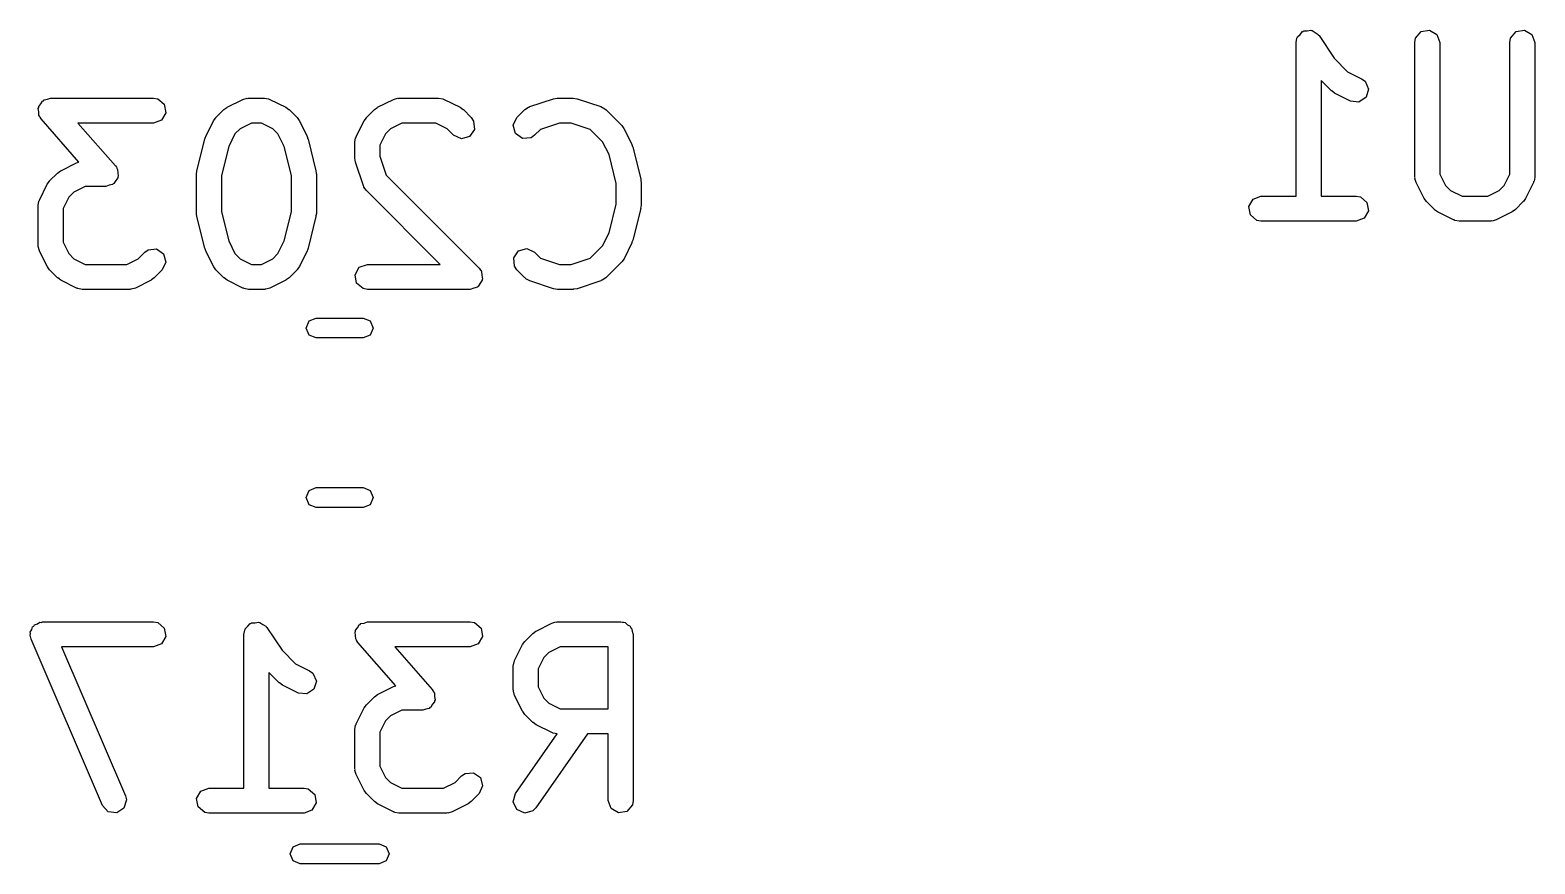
# Model space of a CAD drawing. Extents: x 109 to 192, y -153 to -42.
# Drawn here: x 171.62 to 180.67, y -86.53 to -81.52 of the extents above; entities that cross this region are included whole.
import ezdxf

# ---------------------------------------------------------------- set-up
doc = ezdxf.new("R2010")
doc.units = 0
doc.layers.add('BLACK', color=7, linetype='CONTINUOUS')

msp = doc.modelspace()

# ---------------------------------------------------------------- linework, layer by layer
at = {"layer": 'BLACK', "linetype": 'CONTINUOUS'}
for p, q in [((179.278, -81.5237), (179.3, -81.5223)), ((179.3, -81.5223), (179.321, -81.5185)), ((179.321, -81.5185), (179.325, -81.5207)), ((179.325, -81.5207), (179.329, -81.5204)), ((179.329, -81.5204), (179.347, -81.5333)), ((179.985, -81.5274), (180.035, -81.5185)), ((180.035, -81.5185), (180.08, -81.5442)), ((180.556, -81.5274), (180.607, -81.5185)), ((180.607, -81.5185), (180.651, -81.5442)), ((179.233, -81.5924), (179.238, -81.5667)), ((179.233, -82.5174), (179.233, -81.5924)), ((179.238, -81.5667), (179.24, -81.5634)), ((179.24, -81.5634), (179.241, -81.5591)), ((179.241, -81.5591), (179.257, -81.5441)), ((179.257, -81.5441), (179.271, -81.5274)), ((179.271, -81.5274), (179.275, -81.5267)), ((179.275, -81.5267), (179.278, -81.5237)), ((179.347, -81.5333), (179.366, -81.5442)), ((179.366, -81.5442), (179.367, -81.5482)), ((179.367, -81.5482), (179.371, -81.5508)), ((179.371, -81.5508), (179.462, -81.6875)), ((179.947, -81.5924), (179.952, -81.5667)), ((179.947, -82.4019), (179.947, -81.5924)), ((179.952, -81.5667), (179.985, -81.5274)), ((180.08, -81.5442), (180.097, -81.5924)), ((180.097, -81.5924), (180.097, -82.3842)), ((180.519, -81.5924), (180.523, -81.5667)), ((180.519, -82.3842), (180.519, -81.5924)), ((180.523, -81.5667), (180.556, -81.5274)), ((180.651, -81.5442), (180.669, -81.5924)), ((180.669, -81.5924), (180.669, -82.4019)), ((179.462, -81.6875), (179.543, -81.7688)), ((179.543, -81.7688), (179.627, -81.811)), ((179.446, -81.8835), (179.383, -81.8211)), ((179.383, -81.8211), (179.383, -82.5174)), ((179.447, -81.8842), (179.446, -81.8835)), ((179.465, -81.8976), (179.447, -81.8842)), ((179.627, -81.811), (179.648, -81.8265)), ((179.648, -81.8265), (179.669, -81.8736)), ((179.669, -81.8736), (179.654, -81.9228)), ((171.673, -81.9782), (171.686, -81.9624)), ((171.686, -81.9624), (171.696, -81.9449)), ((171.696, -81.9449), (171.701, -81.9429)), ((171.701, -81.9429), (171.705, -81.9382)), ((171.705, -81.9382), (171.725, -81.9343)), ((171.725, -81.9343), (171.744, -81.9274)), ((171.744, -81.9274), (172.363, -81.9274)), ((172.363, -81.9274), (172.389, -81.9319)), ((172.389, -81.9319), (172.428, -81.9649)), ((172.428, -81.9649), (172.437, -82.0154)), ((172.806, -81.9829), (172.901, -81.9353)), ((172.901, -81.9353), (172.926, -81.9279)), ((172.926, -81.9279), (172.93, -81.9289)), ((172.93, -81.9289), (172.934, -81.9274)), ((172.934, -81.9274), (173.03, -81.9274)), ((173.03, -81.9274), (173.055, -81.9319)), ((173.055, -81.9319), (173.059, -81.9348)), ((173.059, -81.9348), (173.063, -81.9353)), ((173.063, -81.9353), (173.158, -81.9829)), ((173.71, -81.9829), (173.806, -81.9353)), ((173.806, -81.9353), (173.831, -81.9279)), ((173.831, -81.9279), (173.835, -81.9289)), ((173.835, -81.9289), (173.839, -81.9274)), ((173.839, -81.9274), (174.077, -81.9274)), ((174.077, -81.9274), (174.103, -81.9319)), ((174.103, -81.9319), (174.106, -81.9348)), ((174.106, -81.9348), (174.111, -81.9353)), ((174.111, -81.9353), (174.206, -81.9829)), ((174.625, -81.9788), (174.768, -81.9312)), ((174.768, -81.9312), (174.79, -81.9279)), ((174.79, -81.9279), (174.792, -81.9274)), ((174.792, -81.9274), (174.887, -81.9274)), ((174.887, -81.9274), (174.909, -81.9313)), ((174.909, -81.9313), (174.91, -81.9312)), ((174.91, -81.9312), (175.053, -81.9788)), ((179.56, -81.9452), (179.465, -81.8976)), ((179.611, -81.951), (179.56, -81.9452)), ((179.654, -81.9228), (179.611, -81.951)), ((171.67, -81.9894), (171.673, -81.9842)), ((171.674, -82.0093), (171.67, -81.9894)), ((171.673, -81.9842), (171.673, -81.9782)), ((171.674, -82.0295), (171.674, -82.0093)), ((171.678, -82.0368), (171.674, -82.0295)), ((171.679, -82.0399), (171.678, -82.0368)), ((171.682, -82.0421), (171.679, -82.0399)), ((171.687, -82.0518), (171.682, -82.0421)), ((171.915, -82.312), (171.687, -82.0518)), ((172.411, -82.0598), (172.363, -82.0774)), ((172.437, -82.0154), (172.411, -82.0598)), ((172.677, -82.1593), (172.724, -82.0641)), ((172.724, -82.0641), (172.738, -82.0461)), ((172.738, -82.0446), (172.786, -81.997)), ((172.738, -82.0461), (172.738, -82.0446)), ((172.786, -81.997), (172.804, -81.9841)), ((172.804, -81.9841), (172.806, -81.9829)), ((173.158, -81.9829), (173.176, -81.9963)), ((173.176, -81.9963), (173.178, -81.997)), ((173.178, -81.997), (173.226, -82.0446)), ((173.226, -82.0446), (173.238, -82.063)), ((173.238, -82.063), (173.24, -82.0641)), ((173.24, -82.0641), (173.287, -82.1593)), ((173.582, -82.1593), (173.629, -82.0641)), ((173.629, -82.0641), (173.643, -82.0461)), ((173.643, -82.0446), (173.691, -81.997)), ((173.643, -82.0461), (173.643, -82.0446)), ((173.691, -81.997), (173.709, -81.9841)), ((173.709, -81.9841), (173.71, -81.9829)), ((174.206, -81.9829), (174.224, -81.9963)), ((174.224, -81.9963), (174.226, -81.997)), ((174.226, -81.997), (174.273, -82.0446)), ((174.273, -82.0446), (174.288, -82.0659)), ((174.526, -82.0911), (174.548, -82.0446)), ((174.548, -82.0446), (174.596, -81.997)), ((174.596, -81.997), (174.617, -81.982)), ((174.617, -81.982), (174.621, -81.9816)), ((174.621, -81.9816), (174.625, -81.9788)), ((175.053, -81.9788), (175.076, -81.9913)), ((175.076, -81.9913), (175.079, -81.9951)), ((175.079, -81.9951), (175.083, -81.997)), ((175.083, -81.997), (175.178, -82.0922)), ((172.363, -82.0774), (171.909, -82.0774)), ((171.909, -82.0774), (172.134, -82.3339)), ((172.853, -82.142), (172.815, -82.219)), ((172.884, -82.1116), (172.853, -82.142)), ((172.952, -82.0774), (172.884, -82.1116)), ((173.012, -82.0774), (172.952, -82.0774)), ((173.08, -82.1116), (173.012, -82.0774)), ((173.111, -82.142), (173.08, -82.1116)), ((173.149, -82.219), (173.111, -82.142)), ((173.758, -82.142), (173.724, -82.2106)), ((173.788, -82.1116), (173.758, -82.142)), ((173.857, -82.0774), (173.788, -82.1116)), ((174.06, -82.0774), (173.857, -82.0774)), ((174.128, -82.1116), (174.06, -82.0774)), ((174.167, -82.1507), (174.128, -82.1116)), ((174.214, -82.1723), (174.167, -82.1507)), ((174.293, -82.117), (174.263, -82.1591)), ((174.288, -82.0659), (174.293, -82.117)), ((174.54, -82.1406), (174.526, -82.0911)), ((174.582, -82.1701), (174.54, -82.1406)), ((174.654, -82.1507), (174.633, -82.1656)), ((174.689, -82.1156), (174.654, -82.1507)), ((174.804, -82.0774), (174.689, -82.1156)), ((174.875, -82.0774), (174.804, -82.0774)), ((174.989, -82.1156), (174.875, -82.0774)), ((175.063, -82.1897), (174.989, -82.1156)), ((175.178, -82.0922), (175.191, -82.1106)), ((175.191, -82.1106), (175.192, -82.1117)), ((175.192, -82.1117), (175.24, -82.2069)), ((172.624, -82.3651), (172.671, -82.1747)), ((172.671, -82.1747), (172.676, -82.1628)), ((172.676, -82.1628), (172.677, -82.1593)), ((172.815, -82.219), (172.771, -82.3926)), ((173.193, -82.3926), (173.149, -82.219)), ((173.287, -82.1593), (173.291, -82.1717)), ((173.291, -82.1717), (173.293, -82.1747)), ((173.293, -82.1747), (173.34, -82.3651)), ((173.574, -82.1929), (173.578, -82.1672)), ((173.574, -82.2881), (173.574, -82.1929)), ((173.578, -82.1672), (173.581, -82.1638)), ((173.581, -82.1638), (173.582, -82.1593)), ((173.724, -82.2106), (173.724, -82.2759)), ((174.263, -82.1591), (174.214, -82.1723)), ((174.633, -82.1656), (174.582, -82.1701)), ((175.102, -82.2667), (175.063, -82.1897)), ((175.24, -82.2069), (175.243, -82.2193)), ((175.243, -82.2193), (175.245, -82.2223)), ((175.245, -82.2223), (175.293, -82.4128)), ((171.806, -82.3639), (171.901, -82.3163)), ((171.901, -82.3163), (171.915, -82.312)), ((172.134, -82.3339), (172.14, -82.3436)), ((173.574, -82.2896), (173.574, -82.2881)), ((173.578, -82.3118), (173.574, -82.2896)), ((173.625, -82.4547), (173.578, -82.3118)), ((173.724, -82.2759), (173.762, -82.3904)), ((175.145, -82.4402), (175.102, -82.2667)), ((171.724, -82.445), (171.738, -82.427)), ((171.738, -82.4255), (171.786, -82.3779)), ((171.738, -82.427), (171.738, -82.4255)), ((171.786, -82.3779), (171.804, -82.3651)), ((171.804, -82.3651), (171.806, -82.3639)), ((172.136, -82.4233), (172.125, -82.4408)), ((172.148, -82.4075), (172.136, -82.4233)), ((172.14, -82.3436), (172.142, -82.3458)), ((172.142, -82.3458), (172.143, -82.3489)), ((172.143, -82.3489), (172.147, -82.3562)), ((172.147, -82.3562), (172.148, -82.3764)), ((172.148, -82.3764), (172.151, -82.3964)), ((172.151, -82.3964), (172.148, -82.4015)), ((172.148, -82.4015), (172.148, -82.4075)), ((172.621, -82.3833), (172.624, -82.3686)), ((172.621, -82.6214), (172.621, -82.3833)), ((172.624, -82.3686), (172.624, -82.3651)), ((172.771, -82.3926), (172.771, -82.6122)), ((173.193, -82.6122), (173.193, -82.3926)), ((173.34, -82.3651), (173.342, -82.3801)), ((173.342, -82.3801), (173.343, -82.3833)), ((173.343, -82.3833), (173.343, -82.6214)), ((173.762, -82.3904), (174.321, -82.9493)), ((175.293, -82.4128), (175.294, -82.4277)), ((179.949, -82.4061), (179.947, -82.4019)), ((179.948, -82.4105), (179.949, -82.4061)), ((179.955, -82.4354), (179.948, -82.4105)), ((180.097, -82.3842), (180.132, -82.4527)), ((180.485, -82.4527), (180.519, -82.3842)), ((180.669, -82.4019), (180.664, -82.4276)), ((171.677, -82.5403), (171.724, -82.445)), ((171.884, -82.4926), (171.853, -82.523)), ((171.952, -82.4583), (171.884, -82.4926)), ((172.077, -82.4583), (171.952, -82.4583)), ((172.096, -82.4514), (172.077, -82.4583)), ((172.116, -82.4475), (172.096, -82.4514)), ((172.12, -82.4428), (172.116, -82.4475)), ((172.125, -82.4408), (172.12, -82.4428)), ((173.628, -82.4582), (173.625, -82.4547)), ((173.628, -82.4626), (173.628, -82.4582)), ((173.643, -82.484), (173.628, -82.4626)), ((174.087, -82.9274), (173.643, -82.484)), ((175.145, -82.5646), (175.145, -82.4402)), ((175.294, -82.4277), (175.295, -82.431)), ((175.295, -82.431), (175.295, -82.5738)), ((178.974, -82.5349), (179.022, -82.5174)), ((179.022, -82.5174), (179.233, -82.5174)), ((179.383, -82.5174), (179.594, -82.5174)), ((179.594, -82.5174), (179.62, -82.5219)), ((180.003, -82.5307), (179.955, -82.4354)), ((180.132, -82.4527), (180.162, -82.4831)), ((180.162, -82.4831), (180.231, -82.5174)), ((180.231, -82.5174), (180.386, -82.5174)), ((180.386, -82.5174), (180.454, -82.4831)), ((180.454, -82.4831), (180.485, -82.4527)), ((180.661, -82.4354), (180.613, -82.5307)), ((180.664, -82.4276), (180.661, -82.431)), ((180.661, -82.431), (180.661, -82.4354)), ((171.669, -82.5738), (171.673, -82.5482)), ((171.669, -82.8119), (171.669, -82.5738)), ((171.673, -82.5482), (171.676, -82.5447)), ((171.676, -82.5447), (171.677, -82.5403)), ((171.853, -82.523), (171.819, -82.5915)), ((171.819, -82.5915), (171.819, -82.7942)), ((175.102, -82.7381), (175.145, -82.5646)), ((175.293, -82.592), (175.245, -82.7825)), ((175.295, -82.5738), (175.292, -82.5886)), ((175.292, -82.5886), (175.293, -82.592)), ((178.949, -82.5794), (178.974, -82.5349)), ((178.958, -82.6299), (178.949, -82.5794)), ((179.62, -82.5219), (179.659, -82.5549)), ((179.668, -82.6054), (179.642, -82.6498)), ((179.659, -82.5549), (179.668, -82.6054)), ((180.004, -82.5318), (180.003, -82.5307)), ((180.017, -82.5502), (180.004, -82.5318)), ((180.065, -82.5978), (180.017, -82.5502)), ((180.066, -82.5985), (180.065, -82.5978)), ((180.084, -82.6118), (180.066, -82.5985)), ((180.552, -82.5978), (180.533, -82.6107)), ((180.599, -82.5502), (180.552, -82.5978)), ((180.6, -82.5487), (180.599, -82.5502)), ((180.613, -82.5307), (180.6, -82.5487)), ((172.622, -82.6247), (172.621, -82.6214)), ((172.624, -82.6396), (172.622, -82.6247)), ((172.671, -82.8301), (172.624, -82.6396)), ((172.771, -82.6122), (172.815, -82.7857)), ((173.149, -82.7857), (173.193, -82.6122)), ((173.34, -82.6396), (173.293, -82.8301)), ((173.343, -82.6214), (173.34, -82.6362)), ((173.34, -82.6362), (173.34, -82.6396)), ((178.997, -82.6629), (178.958, -82.6299)), ((179.022, -82.6674), (178.997, -82.6629)), ((179.594, -82.6674), (179.022, -82.6674)), ((179.642, -82.6498), (179.594, -82.6674)), ((180.179, -82.6595), (180.084, -82.6118)), ((180.184, -82.66), (180.179, -82.6595)), ((180.187, -82.6629), (180.184, -82.66)), ((180.213, -82.6674), (180.187, -82.6629)), ((180.403, -82.6674), (180.213, -82.6674)), ((180.408, -82.6658), (180.403, -82.6674)), ((180.412, -82.6669), (180.408, -82.6658)), ((180.437, -82.6595), (180.412, -82.6669)), ((180.532, -82.6118), (180.437, -82.6595)), ((180.533, -82.6107), (180.532, -82.6118)), ((172.815, -82.7857), (172.853, -82.8627)), ((173.111, -82.8627), (173.149, -82.7857)), ((175.063, -82.8151), (175.102, -82.7381)), ((175.245, -82.7825), (175.24, -82.7943)), ((171.67, -82.8161), (171.669, -82.8119)), ((171.669, -82.8205), (171.67, -82.8161)), ((171.677, -82.8454), (171.669, -82.8205)), ((171.724, -82.9407), (171.677, -82.8454)), ((171.819, -82.7942), (171.853, -82.8627)), ((171.853, -82.8627), (171.884, -82.8931)), ((172.271, -82.8931), (172.31, -82.8541)), ((172.31, -82.8541), (172.331, -82.8392)), ((172.331, -82.8392), (172.382, -82.8347)), ((172.382, -82.8347), (172.424, -82.8641)), ((172.424, -82.8641), (172.438, -82.9137)), ((172.673, -82.833), (172.671, -82.8301)), ((172.677, -82.8454), (172.673, -82.833)), ((172.724, -82.9407), (172.677, -82.8454)), ((172.853, -82.8627), (172.884, -82.8931)), ((173.08, -82.8931), (173.111, -82.8627)), ((173.287, -82.8454), (173.24, -82.9407)), ((173.288, -82.8419), (173.287, -82.8454)), ((173.293, -82.8301), (173.288, -82.8419)), ((174.529, -82.8877), (174.558, -82.8457)), ((174.558, -82.8457), (174.608, -82.8324)), ((174.608, -82.8324), (174.654, -82.8541)), ((174.654, -82.8541), (174.689, -82.8892)), ((174.989, -82.8892), (175.063, -82.8151)), ((175.24, -82.7978), (175.192, -82.8931)), ((175.24, -82.7943), (175.24, -82.7978)), ((171.726, -82.9418), (171.724, -82.9407)), ((171.738, -82.9602), (171.726, -82.9418)), ((171.786, -83.0078), (171.738, -82.9602)), ((171.884, -82.8931), (171.952, -82.9274)), ((171.952, -82.9274), (172.202, -82.9274)), ((172.202, -82.9274), (172.271, -82.8931)), ((172.416, -82.9602), (172.368, -83.0078)), ((172.438, -82.9137), (172.416, -82.9602)), ((172.726, -82.9418), (172.724, -82.9407)), ((172.738, -82.9602), (172.726, -82.9418)), ((172.786, -83.0078), (172.738, -82.9602)), ((172.884, -82.8931), (172.952, -82.9274)), ((172.952, -82.9274), (173.012, -82.9274)), ((173.012, -82.9274), (173.08, -82.8931)), ((173.226, -82.9602), (173.178, -83.0078)), ((173.24, -82.9407), (173.226, -82.9587)), ((173.226, -82.9587), (173.226, -82.9602)), ((173.575, -82.9894), (173.6, -82.9449)), ((173.6, -82.9449), (173.649, -82.9274)), ((173.649, -82.9274), (174.087, -82.9274)), ((174.321, -82.9493), (174.33, -82.9628)), ((174.33, -82.9628), (174.333, -82.9649)), ((174.333, -82.9649), (174.333, -82.9669)), ((174.333, -82.9669), (174.336, -82.9707)), ((174.533, -82.9388), (174.529, -82.8877)), ((174.548, -82.9602), (174.533, -82.9388)), ((174.596, -83.0078), (174.548, -82.9602)), ((174.689, -82.8892), (174.804, -82.9274)), ((174.804, -82.9274), (174.875, -82.9274)), ((174.875, -82.9274), (174.989, -82.8892)), ((175.178, -82.9126), (175.083, -83.0078)), ((175.179, -82.9111), (175.178, -82.9126)), ((175.192, -82.8931), (175.179, -82.9111)), ((171.788, -83.0085), (171.786, -83.0078)), ((171.806, -83.0218), (171.788, -83.0085)), ((171.901, -83.0695), (171.806, -83.0218)), ((172.349, -83.0218), (172.254, -83.0695)), ((172.35, -83.0207), (172.349, -83.0218)), ((172.368, -83.0078), (172.35, -83.0207)), ((172.788, -83.0085), (172.786, -83.0078)), ((172.806, -83.0218), (172.788, -83.0085)), ((172.901, -83.0695), (172.806, -83.0218)), ((173.158, -83.0218), (173.063, -83.0695)), ((173.16, -83.0207), (173.158, -83.0218)), ((173.178, -83.0078), (173.16, -83.0207)), ((173.584, -83.0399), (173.575, -82.9894)), ((173.623, -83.0729), (173.584, -83.0399)), ((174.316, -83.0598), (174.313, -83.061)), ((174.327, -83.0403), (174.316, -83.0598)), ((174.34, -83.0218), (174.327, -83.0403)), ((174.336, -82.9707), (174.338, -82.9932)), ((174.338, -82.9932), (174.342, -83.0154)), ((174.342, -83.0154), (174.34, -83.0184)), ((174.34, -83.0184), (174.34, -83.0218)), ((174.6, -83.0097), (174.596, -83.0078)), ((174.602, -83.0135), (174.6, -83.0097)), ((174.625, -83.0259), (174.602, -83.0135)), ((174.768, -83.0735), (174.625, -83.0259)), ((175.053, -83.0259), (174.91, -83.0735)), ((175.057, -83.0231), (175.053, -83.0259)), ((175.061, -83.0227), (175.057, -83.0231)), ((175.083, -83.0078), (175.061, -83.0227)), ((171.905, -83.07), (171.901, -83.0695)), ((171.909, -83.0729), (171.905, -83.07)), ((171.934, -83.0774), (171.909, -83.0729)), ((172.22, -83.0774), (171.934, -83.0774)), ((172.224, -83.0758), (172.22, -83.0774)), ((172.229, -83.0769), (172.224, -83.0758)), ((172.254, -83.0695), (172.229, -83.0769)), ((172.905, -83.07), (172.901, -83.0695)), ((172.909, -83.0729), (172.905, -83.07)), ((172.934, -83.0774), (172.909, -83.0729)), ((173.03, -83.0774), (172.934, -83.0774)), ((173.034, -83.0758), (173.03, -83.0774)), ((173.038, -83.0769), (173.034, -83.0758)), ((173.063, -83.0695), (173.038, -83.0769)), ((173.649, -83.0774), (173.623, -83.0729)), ((174.268, -83.0774), (173.649, -83.0774)), ((174.289, -83.0697), (174.268, -83.0774)), ((174.311, -83.0638), (174.289, -83.0697)), ((174.313, -83.061), (174.311, -83.0638)), ((174.769, -83.0735), (174.768, -83.0735)), ((174.792, -83.0774), (174.769, -83.0735)), ((174.887, -83.0774), (174.792, -83.0774)), ((174.888, -83.0768), (174.887, -83.0774)), ((174.91, -83.0735), (174.888, -83.0768)), ((173.281, -83.31), (173.299, -83.2676)), ((173.299, -83.3524), (173.281, -83.31)), ((173.299, -83.2676), (173.341, -83.25)), ((173.341, -83.25), (173.623, -83.25)), ((173.623, -83.25), (173.665, -83.2676)), ((173.665, -83.2676), (173.683, -83.31)), ((173.683, -83.31), (173.665, -83.3524)), ((173.341, -83.37), (173.299, -83.3524)), ((173.623, -83.37), (173.341, -83.37)), ((173.665, -83.3524), (173.623, -83.37)), ((173.281, -84.33), (173.299, -84.2876)), ((173.299, -84.2876), (173.341, -84.27)), ((173.341, -84.27), (173.623, -84.27)), ((173.623, -84.27), (173.665, -84.2876)), ((173.665, -84.2876), (173.683, -84.33)), ((173.299, -84.3724), (173.281, -84.33)), ((173.341, -84.39), (173.299, -84.3724)), ((173.623, -84.39), (173.341, -84.39)), ((173.665, -84.3724), (173.623, -84.39)), ((173.683, -84.33), (173.665, -84.3724)), ((171.622, -85.139), (171.631, -85.1238)), ((171.624, -85.1477), (171.622, -85.139)), ((171.631, -85.1238), (171.636, -85.1071)), ((171.636, -85.1071), (171.644, -85.1022)), ((171.644, -85.1022), (171.648, -85.0945)), ((171.648, -85.0945), (171.665, -85.0885)), ((171.665, -85.0885), (171.679, -85.079)), ((171.679, -85.079), (171.688, -85.08)), ((171.688, -85.08), (171.696, -85.077)), ((171.696, -85.077), (172.363, -85.077)), ((172.363, -85.077), (172.389, -85.0815)), ((172.389, -85.0815), (172.428, -85.1145)), ((172.428, -85.1145), (172.437, -85.165)), ((172.907, -85.152), (172.912, -85.1263)), ((172.912, -85.1263), (172.914, -85.123)), ((172.914, -85.123), (172.915, -85.1187)), ((172.915, -85.1187), (172.931, -85.1037)), ((172.931, -85.1037), (172.945, -85.087)), ((172.945, -85.087), (172.949, -85.0863)), ((172.949, -85.0863), (172.952, -85.0833)), ((172.952, -85.0833), (172.974, -85.0819)), ((172.974, -85.0819), (172.995, -85.0781)), ((172.995, -85.0781), (172.999, -85.0803)), ((172.999, -85.0803), (173.003, -85.08)), ((173.003, -85.08), (173.021, -85.0929)), ((173.021, -85.0929), (173.039, -85.1038)), ((173.039, -85.1038), (173.041, -85.1078)), ((173.041, -85.1078), (173.044, -85.1104)), ((173.044, -85.1104), (173.136, -85.2471)), ((173.575, -85.139), (173.578, -85.1338)), ((173.578, -85.1589), (173.575, -85.139)), ((173.578, -85.1278), (173.59, -85.112)), ((173.578, -85.1338), (173.578, -85.1278)), ((173.59, -85.112), (173.6, -85.0945)), ((173.6, -85.0945), (173.606, -85.0925)), ((173.606, -85.0925), (173.61, -85.0878)), ((173.61, -85.0878), (173.63, -85.0839)), ((173.63, -85.0839), (173.649, -85.077)), ((173.649, -85.077), (174.268, -85.077)), ((174.268, -85.077), (174.293, -85.0815)), ((174.293, -85.0815), (174.333, -85.1145)), ((174.333, -85.1145), (174.342, -85.165)), ((174.643, -85.1466), (174.662, -85.1337)), ((174.662, -85.1337), (174.663, -85.1325)), ((174.663, -85.1325), (174.758, -85.0849)), ((174.758, -85.0849), (174.783, -85.0775)), ((174.783, -85.0775), (174.787, -85.0785)), ((174.787, -85.0785), (174.792, -85.077)), ((174.792, -85.077), (175.172, -85.077)), ((175.172, -85.077), (175.182, -85.0787)), ((175.182, -85.0787), (175.185, -85.0781)), ((175.185, -85.0781), (175.188, -85.0798)), ((175.188, -85.0798), (175.198, -85.0815)), ((175.198, -85.0815), (175.213, -85.094)), ((175.213, -85.094), (175.23, -85.1038)), ((175.23, -85.1038), (175.232, -85.1101)), ((175.232, -85.1101), (175.237, -85.1145)), ((175.237, -85.1145), (175.241, -85.1337)), ((175.241, -85.1337), (175.247, -85.152)), ((171.621, -85.1562), (171.624, -85.1477)), ((171.627, -85.1815), (171.621, -85.1562)), ((172.056, -86.1815), (171.627, -85.1815)), ((172.363, -85.227), (171.81, -85.227)), ((171.81, -85.227), (172.194, -86.1224)), ((172.411, -85.2094), (172.363, -85.227)), ((172.437, -85.165), (172.411, -85.2094)), ((172.907, -86.077), (172.907, -85.152)), ((173.579, -85.1791), (173.578, -85.1589)), ((173.583, -85.1864), (173.579, -85.1791)), ((173.584, -85.1895), (173.583, -85.1864)), ((173.586, -85.1917), (173.584, -85.1895)), ((173.592, -85.2014), (173.586, -85.1917)), ((173.82, -85.4616), (173.592, -85.2014)), ((174.268, -85.227), (173.814, -85.227)), ((173.814, -85.227), (174.038, -85.4835)), ((174.316, -85.2094), (174.268, -85.227)), ((174.342, -85.165), (174.316, -85.2094)), ((174.534, -85.3089), (174.582, -85.2137)), ((174.582, -85.2137), (174.595, -85.1957)), ((174.595, -85.1957), (174.596, -85.1942)), ((174.596, -85.1942), (174.643, -85.1466)), ((174.809, -85.227), (174.741, -85.2612)), ((175.097, -85.227), (174.809, -85.227)), ((175.097, -85.6008), (175.097, -85.227)), ((175.247, -85.152), (175.247, -86.152)), ((173.136, -85.2471), (173.217, -85.3284)), ((174.526, -85.3425), (174.531, -85.3168)), ((174.531, -85.3168), (174.533, -85.3134)), ((174.533, -85.3134), (174.534, -85.3089)), ((174.71, -85.2916), (174.676, -85.3602)), ((174.741, -85.2612), (174.71, -85.2916)), ((173.119, -85.4431), (173.057, -85.3807)), ((173.057, -85.3807), (173.057, -86.077)), ((173.217, -85.3284), (173.301, -85.3706)), ((173.301, -85.3706), (173.322, -85.3861)), ((173.322, -85.3861), (173.343, -85.4332)), ((174.526, -85.4853), (174.526, -85.3425)), ((174.676, -85.3602), (174.676, -85.4676)), ((173.121, -85.4438), (173.119, -85.4431)), ((173.139, -85.4572), (173.121, -85.4438)), ((173.234, -85.5048), (173.139, -85.4572)), ((173.328, -85.4824), (173.285, -85.5106)), ((173.343, -85.4332), (173.328, -85.4824)), ((173.71, -85.5135), (173.806, -85.4659)), ((173.806, -85.4659), (173.82, -85.4616)), ((174.038, -85.4835), (174.044, -85.4932)), ((174.044, -85.4932), (174.047, -85.4954)), ((174.047, -85.4954), (174.047, -85.4985)), ((174.047, -85.4985), (174.052, -85.5058)), ((174.528, -85.4895), (174.526, -85.4853)), ((174.527, -85.4939), (174.528, -85.4895)), ((174.534, -85.5189), (174.527, -85.4939)), ((174.676, -85.4676), (174.71, -85.5361)), ((173.285, -85.5106), (173.234, -85.5048)), ((173.629, -85.5946), (173.643, -85.5766)), ((173.643, -85.5751), (173.691, -85.5275)), ((173.643, -85.5766), (173.643, -85.5751)), ((173.691, -85.5275), (173.709, -85.5147)), ((173.709, -85.5147), (173.71, -85.5135)), ((174.025, -85.5924), (174.021, -85.5971)), ((174.03, -85.5904), (174.025, -85.5924)), ((174.04, -85.5729), (174.03, -85.5904)), ((174.053, -85.5571), (174.04, -85.5729)), ((174.052, -85.5058), (174.052, -85.526)), ((174.052, -85.526), (174.056, -85.546)), ((174.056, -85.546), (174.053, -85.5511)), ((174.053, -85.5511), (174.053, -85.5571)), ((174.582, -85.6141), (174.534, -85.5189)), ((174.71, -85.5361), (174.741, -85.5665)), ((174.741, -85.5665), (174.809, -85.6008)), ((173.582, -85.6899), (173.629, -85.5946)), ((173.758, -85.6726), (173.724, -85.7411)), ((173.788, -85.6422), (173.758, -85.6726)), ((173.857, -85.6079), (173.788, -85.6422)), ((173.982, -85.6079), (173.857, -85.6079)), ((174.001, -85.601), (173.982, -85.6079)), ((174.021, -85.5971), (174.001, -85.601)), ((174.583, -85.6152), (174.582, -85.6141)), ((174.596, -85.6336), (174.583, -85.6152)), ((174.643, -85.6812), (174.596, -85.6336)), ((174.645, -85.6819), (174.643, -85.6812)), ((174.663, -85.6953), (174.645, -85.6819)), ((174.809, -85.6008), (175.097, -85.6008)), ((173.574, -85.7234), (173.578, -85.6978)), ((173.574, -85.9615), (173.574, -85.7234)), ((173.578, -85.6978), (173.581, -85.6943)), ((173.581, -85.6943), (173.582, -85.6899)), ((173.724, -85.7411), (173.724, -85.9438)), ((174.54, -86.109), (174.79, -85.7506)), ((174.973, -85.7508), (174.662, -86.195)), ((174.758, -85.7429), (174.663, -85.6953)), ((174.762, -85.7434), (174.758, -85.7429)), ((174.766, -85.7463), (174.762, -85.7434)), ((174.79, -85.7506), (174.766, -85.7463)), ((175.097, -85.7508), (174.973, -85.7508)), ((175.097, -86.152), (175.097, -85.7508)), ((173.724, -85.9438), (173.758, -86.0123)), ((173.575, -85.9657), (173.574, -85.9615)), ((173.574, -85.9701), (173.575, -85.9657)), ((173.582, -85.995), (173.574, -85.9701)), ((173.629, -86.0903), (173.582, -85.995)), ((173.758, -86.0123), (173.788, -86.0427)), ((173.788, -86.0427), (173.857, -86.077)), ((174.107, -86.077), (174.176, -86.0427)), ((174.176, -86.0427), (174.215, -86.0037)), ((174.215, -86.0037), (174.236, -85.9888)), ((174.236, -85.9888), (174.287, -85.9843)), ((174.287, -85.9843), (174.329, -86.0137)), ((174.329, -86.0137), (174.342, -86.0633)), ((172.194, -86.1224), (172.2, -86.1478)), ((172.622, -86.139), (172.648, -86.0945)), ((172.648, -86.0945), (172.696, -86.077)), ((172.696, -86.077), (172.907, -86.077)), ((173.057, -86.077), (173.268, -86.077)), ((173.268, -86.077), (173.293, -86.0815)), ((173.293, -86.0815), (173.333, -86.1145)), ((173.333, -86.1145), (173.342, -86.165)), ((173.63, -86.0914), (173.629, -86.0903)), ((173.643, -86.1098), (173.63, -86.0914)), ((173.691, -86.1574), (173.643, -86.1098)), ((173.857, -86.077), (174.107, -86.077)), ((174.321, -86.1098), (174.273, -86.1574)), ((174.342, -86.0633), (174.321, -86.1098)), ((174.526, -86.1585), (174.54, -86.109)), ((172.091, -86.2189), (172.056, -86.1815)), ((172.142, -86.225), (172.091, -86.2189)), ((172.185, -86.1969), (172.142, -86.225)), ((172.2, -86.1478), (172.185, -86.1969)), ((172.631, -86.1895), (172.622, -86.139)), ((172.671, -86.2225), (172.631, -86.1895)), ((172.696, -86.227), (172.671, -86.2225)), ((173.268, -86.227), (172.696, -86.227)), ((173.316, -86.2094), (173.268, -86.227)), ((173.342, -86.165), (173.316, -86.2094)), ((173.692, -86.1581), (173.691, -86.1574)), ((173.71, -86.1714), (173.692, -86.1581)), ((173.806, -86.2191), (173.71, -86.1714)), ((173.81, -86.2196), (173.806, -86.2191)), ((173.813, -86.2225), (173.81, -86.2196)), ((173.839, -86.227), (173.813, -86.2225)), ((174.125, -86.227), (173.839, -86.227)), ((174.129, -86.2254), (174.125, -86.227)), ((174.133, -86.2265), (174.129, -86.2254)), ((174.158, -86.2191), (174.133, -86.2265)), ((174.254, -86.1714), (174.158, -86.2191)), ((174.255, -86.1703), (174.254, -86.1714)), ((174.273, -86.1574), (174.255, -86.1703)), ((174.548, -86.205), (174.526, -86.1585)), ((174.595, -86.2267), (174.548, -86.205)), ((174.644, -86.2134), (174.595, -86.2267)), ((174.662, -86.195), (174.644, -86.2134)), ((175.115, -86.2002), (175.097, -86.152)), ((175.159, -86.2258), (175.115, -86.2002)), ((175.21, -86.2169), (175.159, -86.2258)), ((175.243, -86.1776), (175.21, -86.2169)), ((175.247, -86.152), (175.243, -86.1776)), ((173.185, -86.4725), (173.202, -86.4301)), ((173.202, -86.5149), (173.185, -86.4725)), ((173.202, -86.4301), (173.245, -86.4125)), ((173.245, -86.4125), (173.719, -86.4125)), ((173.719, -86.4125), (173.762, -86.4301)), ((173.762, -86.4301), (173.779, -86.4725)), ((173.779, -86.4725), (173.762, -86.5149)), ((173.245, -86.5325), (173.202, -86.5149)), ((173.719, -86.5325), (173.245, -86.5325)), ((173.762, -86.5149), (173.719, -86.5325))]:
    msp.add_line(p, q, dxfattribs=at)

doc.saveas('drawing.dxf')
